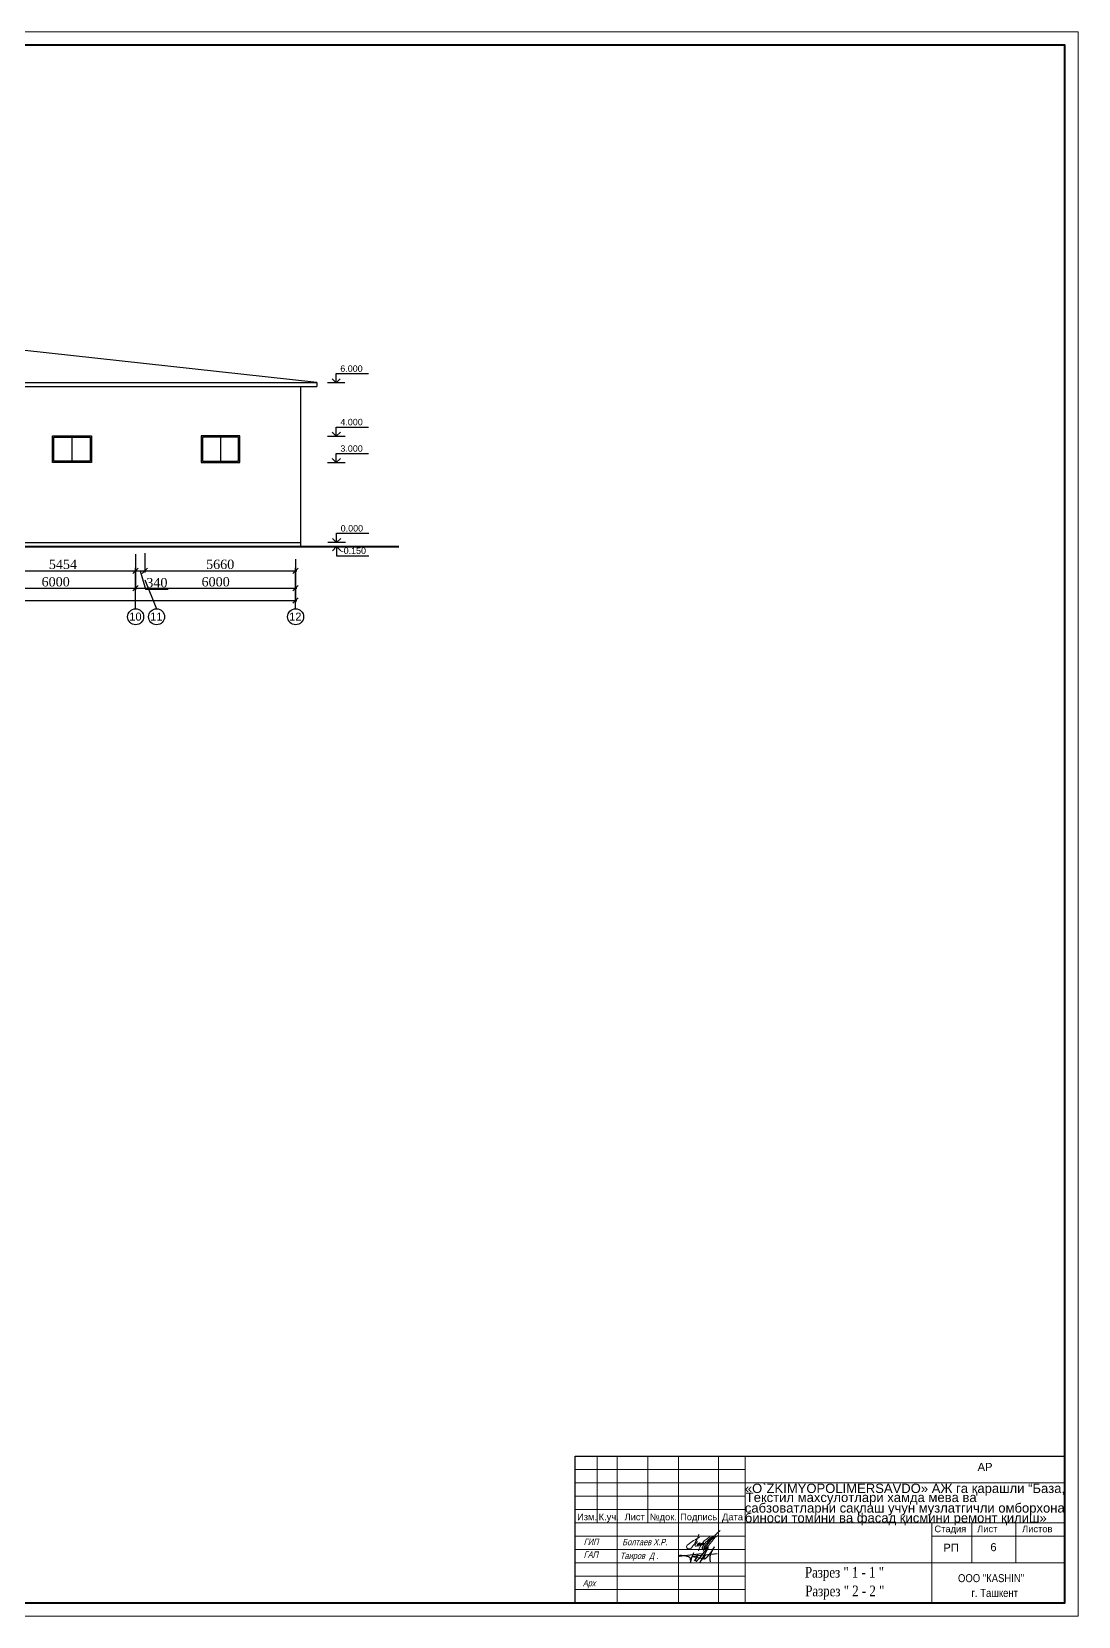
# Model space of a CAD drawing. Header units: millimetres. Extents: x 72928 to 1386960, y 320086 to 445536.
# Drawn here: x 1145577 to 1184832, y 367986 to 427386 of the extents above; entities that cross this region are included whole.
import ezdxf

# ---------------------------------------------------------------- set-up
doc = ezdxf.new("R2010")
doc.units = ezdxf.units.MM
doc.layers.get('Defpoints').update_dxf_attribs({"color": 140})
doc.layers.add('ђЂЊЉЂ', color=7, linetype='Continuous')
doc.styles.add('Fayz', font='times.ttf', dxfattribs={"width": 0.8, "oblique": 1})
doc.styles.add('ira', font='arial.ttf', dxfattribs={"height": 3})
doc.styles.add('J~stule', font='dutch.ttf')
doc.dimstyles.new('J~style', dxfattribs={"dimscale": 100, "dimtxt": 3.5, "dimasz": 2, "dimexe": 0.55, "dimexo": 0.725, "dimtad": 1, "dimdec": 0, "dimdsep": 46, "dimtxsty": 'J~stule', "dimblk": 'OBLIQUE', "dimcen": 2, "dimdle": 0.5, "dimadec": 0, "dimazin": 0, "dimtfac": 1, "dimtdec": 0, "dimtmove": 0, "dimatfit": 3, "dimfxl": 1, "dimarcsym": 0})

# ---------------------------------------------------------------- blocks, each defined once
blk = doc.blocks.new('_Oblique')
at = {"color": 0, "linetype": 'ByBlock', "lineweight": -2}
blk.add_line((-0.5, -0.5), (0.5, 0.5), dxfattribs=at)
blk = doc.blocks.new('*D130')
at = {"color": 0, "lineweight": -2, "transparency": 16777216}
for p, q in [((1107478, 406451), (1107478, 406005)), ((1155478, 406451), (1155478, 406005)), ((1107428, 406060), (1155528, 406060))]:
    blk.add_line(p, q, dxfattribs=at)
at = {"layer": 'Defpoints', "color": 0, "transparency": 16777216}
for p in [(1107478, 406523), (1155478, 406523), (1155478, 406060)]:
    blk.add_point(p, dxfattribs=at)
at = {"color": 0, "lineweight": -2, "transparency": 16777216, "xscale": 200, "yscale": 200, "zscale": 200, "rotation": 180}
blk.add_blockref('_Oblique', (1107478, 406060), dxfattribs=at)
at = {"color": 0, "lineweight": -2, "transparency": 16777216, "xscale": 200, "yscale": 200, "zscale": 200}
blk.add_blockref('_Oblique', (1155478, 406060), dxfattribs=at)
at = {"color": 0, "transparency": 16777216, "insert": (1131478, 406302), "char_height": 350, "attachment_point": 5, "style": 'J~stule'}
blk.add_mtext('48000', dxfattribs=at)
blk = doc.blocks.new('*D124')
at = {"color": 0, "lineweight": -2, "transparency": 16777216}
for p, q in [((1149477, 407495), (1149477, 406468)), ((1143477, 407221), (1143477, 406468)), ((1143427, 406523), (1149527, 406523))]:
    blk.add_line(p, q, dxfattribs=at)
at = {"layer": 'Defpoints', "color": 0, "transparency": 16777216}
for p in [(1149477, 407568), (1143477, 407293), (1149477, 406523)]:
    blk.add_point(p, dxfattribs=at)
at = {"color": 0, "lineweight": -2, "transparency": 16777216, "xscale": 200, "yscale": 200, "zscale": 200, "rotation": 180}
blk.add_blockref('_Oblique', (1143477, 406523), dxfattribs=at)
at = {"color": 0, "lineweight": -2, "transparency": 16777216, "xscale": 200, "yscale": 200, "zscale": 200}
blk.add_blockref('_Oblique', (1149477, 406523), dxfattribs=at)
at = {"color": 0, "transparency": 16777216, "insert": (1146477, 406764), "char_height": 350, "attachment_point": 5, "style": 'J~stule'}
blk.add_mtext('6000', dxfattribs=at)
blk = doc.blocks.new('*D14')
at = {"color": 0, "lineweight": -2, "transparency": 16777216}
for p, q in [((1149477, 407495), (1149477, 406468)), ((1155477, 407413), (1155477, 406468)), ((1149427, 406523), (1155527, 406523))]:
    blk.add_line(p, q, dxfattribs=at)
at = {"layer": 'Defpoints', "color": 0, "transparency": 16777216}
for p in [(1149477, 407568), (1155477, 407486), (1155477, 406523)]:
    blk.add_point(p, dxfattribs=at)
at = {"color": 0, "lineweight": -2, "transparency": 16777216, "xscale": 200, "yscale": 200, "zscale": 200, "rotation": 180}
blk.add_blockref('_Oblique', (1149477, 406523), dxfattribs=at)
at = {"color": 0, "lineweight": -2, "transparency": 16777216, "xscale": 200, "yscale": 200, "zscale": 200}
blk.add_blockref('_Oblique', (1155477, 406523), dxfattribs=at)
at = {"color": 0, "transparency": 16777216, "insert": (1152477, 406764), "char_height": 350, "attachment_point": 5, "style": 'J~stule'}
blk.add_mtext('6000', dxfattribs=at)
blk = doc.blocks.new('*D20')
at = {"color": 0, "lineweight": -2, "transparency": 16777216}
for p, q in [((1144023, 407950), (1144023, 407118)), ((1149477, 407795), (1149477, 407118)), ((1143973, 407173), (1149527, 407173))]:
    blk.add_line(p, q, dxfattribs=at)
at = {"layer": 'Defpoints', "color": 0, "transparency": 16777216}
for p in [(1144023, 408023), (1149477, 407868), (1149477, 407173)]:
    blk.add_point(p, dxfattribs=at)
at = {"color": 0, "lineweight": -2, "transparency": 16777216, "xscale": 200, "yscale": 200, "zscale": 200, "rotation": 180}
blk.add_blockref('_Oblique', (1144023, 407173), dxfattribs=at)
at = {"color": 0, "lineweight": -2, "transparency": 16777216, "xscale": 200, "yscale": 200, "zscale": 200}
blk.add_blockref('_Oblique', (1149477, 407173), dxfattribs=at)
at = {"color": 0, "transparency": 16777216, "insert": (1146750, 407418), "char_height": 350, "attachment_point": 5, "style": 'J~stule'}
blk.add_mtext('5454', dxfattribs=at)
blk = doc.blocks.new('*D21')
at = {"color": 0, "lineweight": -2, "transparency": 16777216}
for p, q in [((1149477, 407795), (1149477, 407118)), ((1149817, 407837), (1149817, 407118)), ((1149427, 407173), (1149867, 407173)), ((1149647, 407173), (1149852, 406489)), ((1149852, 406489), (1150694, 406489))]:
    blk.add_line(p, q, dxfattribs=at)
at = {"layer": 'Defpoints', "color": 0, "transparency": 16777216}
for p in [(1149477, 407868), (1149817, 407909), (1149817, 407173)]:
    blk.add_point(p, dxfattribs=at)
at = {"color": 0, "lineweight": -2, "transparency": 16777216, "xscale": 200, "yscale": 200, "zscale": 200, "rotation": 180}
blk.add_blockref('_Oblique', (1149477, 407173), dxfattribs=at)
at = {"color": 0, "lineweight": -2, "transparency": 16777216, "xscale": 200, "yscale": 200, "zscale": 200}
blk.add_blockref('_Oblique', (1149817, 407173), dxfattribs=at)
at = {"color": 0, "transparency": 16777216, "insert": (1150273, 406730), "char_height": 350, "attachment_point": 5, "style": 'J~stule'}
blk.add_mtext('340', dxfattribs=at)
blk = doc.blocks.new('*D22')
at = {"color": 0, "lineweight": -2, "transparency": 16777216}
for p, q in [((1149817, 407837), (1149817, 407118)), ((1155477, 407609), (1155477, 407118)), ((1149767, 407173), (1155527, 407173))]:
    blk.add_line(p, q, dxfattribs=at)
at = {"layer": 'Defpoints', "color": 0, "transparency": 16777216}
for p in [(1149817, 407909), (1155477, 407681), (1155477, 407173)]:
    blk.add_point(p, dxfattribs=at)
at = {"color": 0, "lineweight": -2, "transparency": 16777216, "xscale": 200, "yscale": 200, "zscale": 200, "rotation": 180}
blk.add_blockref('_Oblique', (1149817, 407173), dxfattribs=at)
at = {"color": 0, "lineweight": -2, "transparency": 16777216, "xscale": 200, "yscale": 200, "zscale": 200}
blk.add_blockref('_Oblique', (1155477, 407173), dxfattribs=at)
at = {"color": 0, "transparency": 16777216, "insert": (1152647, 407418), "char_height": 350, "attachment_point": 5, "style": 'J~stule'}
blk.add_mtext('5660', dxfattribs=at)
blk = doc.blocks.new('fhdfghf')
at = {"color": 5, "lineweight": 20}
blk.add_line((664280, -199007, -14), (664210, -199108, -14), dxfattribs=at)
for centre, radius, start, end in [((665360, -200861, -14), 2253, 116.52499, 129.39953), ((663150, -198412, -14), 1223, 319.465, 345.13222), ((665091, -199543, -14), 789, 115.62125, 166.41289), ((665482, -199822, -14), 1184, 126.22001, 150.11417), ((667650, -201327, -14), 3722, 132.67819, 148.13498), ((666784, -200665, -14), 2676, 135.4958, 147.17844), ((660730, -195797, -14), 5196, 318.6511, 323.48771), ((665234, -199150, -14), 419, 117.72591, 141.49444), ((663973, -199211, -14), 102, 115.60321, 197.52976), ((663964, -199145, -14), 131, 228.12548, 331.88384), ((664258, -199149, -14), 63.1, 140.30017, 221.08227), ((664303, -199184, -14), 47.6, 124.86592, 181.7353), ((664387, -199157, -14), 112, 104.09821, 173.48119), ((664061, -198796, -14), 409, 301.62839, 317.30708), ((664304, -199134, -14), 30.6, 199.47047, 297.42016), ((664222, -198955, -14), 228, 294.9657, 331.78019), ((664386, -199103, -14), 47.3, 230.28369, 302.13672), ((664347, -199062, -14), 18.5, 323.16135, 47.56506), ((664453, -199112, -14), 18.7, 151.33638, 325.71884), ((664538, -199262, -14), 86.9, 159.66949, 162.70652), ((665071, -199693, -14), 830, 130.33093, 136.57434), ((664516, -199105, -14), 24, 157.93366, 322.14584), ((664556, -199250, -14), 37.2, 153.64696, 295.56335), ((664604, -199274, -14), 91.5, 139.06414, 153.56741), ((664456, -199098, -14), 219, 302.00002, 323.63443), ((664699, -199257, -14), 71.4, 150.63485, 202.47397)]:
    blk.add_arc(centre, radius, start, end, dxfattribs=at)
at = {"color": 5}
for centre, radius, start, end in [((664817, -198912, -14), 57, 48.03481, 133.19568), ((664817, -198912, -14), 57, 321.80716, 323.5871), ((664605, -199261, -14), 277, 133.44316, 153.71279), ((664418, -199065, -14), 5.37, 20.55043, 127.12834), ((664493, -199251, -14), 41.1, 159.02865, 264.31921), ((664469, -199173, -14), 121, 279.65503, 322.38926)]:
    blk.add_arc(centre, radius, start, end, dxfattribs=at)
blk = doc.blocks.new('hfgjfj')
at = {"color": 5}
for p, q in [((665018, -199469, -14), (664098, -199571, -14)), ((664098, -199571, -14), (664547, -199648, -14)), ((664518, -199405, -14), (664330, -199647, -14)), ((664375, -199772, -14), (664698, -199224, -14)), ((664698, -199224, -14), (664518, -199405, -14)), ((664573, -199518, -14), (664523, -199598, -14)), ((664168, -199728, -14), (664208, -199682, -14)), ((664330, -199647, -14), (664274, -199719, -14))]:
    blk.add_line(p, q, dxfattribs=at)
for centre, radius, start, end in [((663681, -200296, -14), 765, 80.74917, 98.77163), ((663589, -199533, -14), 25.4, 195.37878, 273.8454), ((683781, -375645, -14), 177240, 96.26802, 96.54112), ((663775, -199926, -14), 386, 57.49465, 85.66489), ((665794, -200195, -14), 1832, 155.33856, 167.762), ((663049, -199001, -14), 1345, 329.55013, 338.11727), ((664465, -199629, -14), 235, 143.93274, 183.58341), ((664284, -199499, -14), 13, 347.87873, 134.53888), ((667480, -201984, -14), 3812, 139.68572, 144.53185), ((663824, -198697, -14), 1203, 308.33184, 335.92367), ((665310, -199648, -14), 570, 155.28531, 192.31287), ((663922, -199679, -14), 98.8, 346.77694, 52.84546), ((664239, -199701, -14), 39.4, 127.56812, 331.95321), ((664577, -199631, -14), 63.2, 148.96163, 194.99001), ((664537, -199599, -14), 53.2, 246.62258, 307.87123)]:
    blk.add_arc(centre, radius, start, end, dxfattribs=at)

msp = doc.modelspace()

# ---------------------------------------------------------------- linework, layer by layer
for p, q in [((1156277, 414232.4), (1131277.4, 416972.6)), ((1144025.8, 414232.4), (1156277, 414232.4)), ((1144025.8, 414082.4), (1156277, 414082.4)), ((1155677, 408082.4), (1155677, 414082.4)), ((1156277, 414232.4), (1156277, 414082.4)), ((1156999.8, 414226.8), (1156847.6, 414379.1)), ((1156999.8, 414568.1), (1158205.4, 414568.1)), ((1156999.8, 414226.8), (1156999.8, 414568.1)), ((1156999.8, 414226.8), (1157152, 414379.1)), ((1157003, 412223.5), (1156850.8, 412375.7)), ((1157003, 412564.8), (1158208.6, 412564.8)), ((1157003, 412223.5), (1157003, 412564.8)), ((1157003, 412223.5), (1157155.2, 412375.7)), ((1147089.2, 412182.4), (1147089.2, 411282.4)), ((1152659.4, 412182.4), (1152659.4, 411282.4)), ((1157003.1, 411231.8), (1156850.9, 411384.1)), ((1157003.1, 411573.1), (1158208.7, 411573.1)), ((1157003.1, 411231.8), (1157003.1, 411573.1)), ((1157003.1, 411231.8), (1157155.3, 411384.1)), ((1143425.8, 408232.4), (1155677, 408232.4)), ((1157014.1, 408240.8), (1156861.9, 408393.1)), ((1157014.1, 408082.4), (1156861.9, 407930.2)), ((1157014.1, 408582.1), (1158219.7, 408582.1)), ((1157014.1, 408240.8), (1157014.1, 408582.1)), ((1157014.1, 408240.8), (1157166.3, 408393.1)), ((1157014.1, 408082.4), (1157014.1, 407741.1)), ((1157014.1, 408082.4), (1157166.3, 407930.2)), ((1157014.1, 407741.1), (1158219.7, 407741.1)), ((1149477, 405752.8), (1149477, 407293.4)), ((1149477, 405752.8), (1149477, 407293.4)), ((1155477, 405752.8), (1155477, 407293.4)), ((1149817.5, 406837.1), (1150262.5, 405752.8))]:
    msp.add_line(p, q)
at = {"lineweight": 40}
msp.add_line((1105779.4, 408082.4), (1159344.7, 408082.4), dxfattribs=at)
at = {"lineweight": 20}
for p, q in [((1166789.3, 373986.1), (1166789.3, 371486.1)), ((1168682.2, 373986.1), (1168682.2, 371486.1))]:
    msp.add_line(p, q, dxfattribs=at)
msp.add_lwpolyline([(1080732.2, 367986.1), (1184832.2, 367986.1), (1184832.2, 427386.1), (1080732.2, 427386.1)], close=True, dxfattribs=at)
at = {"lineweight": 40}
msp.add_lwpolyline([(1082732.2, 368486.1), (1184332.2, 368486.1), (1184332.2, 426886.1), (1082732.2, 426886.1)], close=True, dxfattribs=at)
at = {"const_width": 50}
for points in [[(1157332.9, 414226.8), (1156666.7, 414226.8)], [(1157336.1, 412223.5), (1156669.9, 412223.5)], [(1157336.2, 411231.8), (1156670, 411231.8)], [(1157347.2, 408240.8), (1156681, 408240.8)], [(1157347.2, 408082.4), (1156681, 408082.4)]]:
    msp.add_lwpolyline(points, dxfattribs=at)
for points in [[(1147815.9, 411232.4), (1146362.5, 411232.4), (1146362.5, 412232.4), (1147815.9, 412232.4)], [(1147765.9, 411282.4), (1146412.5, 411282.4), (1146412.5, 412182.4), (1147765.9, 412182.4)], [(1151932.7, 411232.4), (1153386.1, 411232.4), (1153386.1, 412232.4), (1151932.7, 412232.4)], [(1151982.7, 411282.4), (1153336.1, 411282.4), (1153336.1, 412182.4), (1151982.7, 412182.4)]]:
    msp.add_lwpolyline(points, close=True)
at = {"lineweight": 30}
msp.add_lwpolyline([(1165965.7, 368486.1), (1165965.7, 373986.1), (1184332.2, 373986.1)], dxfattribs=at)
for centre in [(1149477, 405452.8), (1150262.5, 405452.8), (1155477, 405452.8)]:
    msp.add_circle(centre, 300)
at = {"layer": 'ђЂЊЉЂ', "color": 7, "linetype": 'Continuous', "lineweight": 20}
for p, q in [((1165965.7, 373986.1), (1184332.2, 373986.1)), ((1169832.2, 373986.1), (1169832.2, 371986.1)), ((1171332.2, 373986.1), (1171332.2, 368486.1)), ((1172332.2, 373986.1), (1172332.2, 368486.1)), ((1172332.2, 373486.1), (1165965.7, 373486.1)), ((1172332.2, 372986.1), (1165965.7, 372986.1)), ((1172332.2, 372486.1), (1165965.7, 372486.1)), ((1169832.2, 372486.1), (1169832.2, 368486.1)), ((1184332.2, 372986.1), (1172332.2, 372986.1)), ((1172332.2, 371986.1), (1165965.7, 371986.1)), ((1172332.2, 371486.1), (1165965.7, 371486.1)), ((1184332.2, 371486.1), (1172332.2, 371486.1)), ((1179332.2, 368486.1), (1179332.2, 371486.1)), ((1180832.2, 371486.1), (1180832.2, 369986.1)), ((1182487.6, 371486.1), (1182487.6, 369986.1)), ((1182487.6, 371486.1), (1182487.6, 369986.1)), ((1172332.2, 370986.1), (1165965.7, 370986.1)), ((1184332.2, 370986.1), (1179332.2, 370986.1)), ((1172332.2, 370486.1), (1165965.7, 370486.1)), ((1172332.2, 369986.1), (1165965.7, 369986.1)), ((1172332.2, 369486.1), (1165965.7, 369486.1)), ((1184332.2, 369986.1), (1172332.2, 369986.1)), ((1172332.2, 368986.1), (1165965.7, 368986.1))]:
    msp.add_line(p, q, dxfattribs=at)
at = {"layer": 'ђЂЊЉЂ', "linetype": 'Continuous', "lineweight": 20}
msp.add_line((1167532.2, 373986.1), (1167532.2, 368486.1), dxfattribs=at)

# ---------------------------------------------------------------- block references
at = {"lineweight": 30}
for name in ['fhdfghf', 'hfgjfj']:
    msp.add_blockref(name, (506267.9, 569792.8, 14.3), dxfattribs=at)

# ---------------------------------------------------------------- texts
at = {"lineweight": 20, "style": 'ira'}
for s, p in [('6.000', (1157152.3, 414635.9)), ('4.000', (1157155.4, 412632.6)), ('3.000', (1157155.5, 411641)), ('0.000', (1157166.5, 408650)), ('-0.150', (1157166.5, 407811.1))]:
    msp.add_text(s, height=240, dxfattribs=at).set_placement(p)
at = {"style": 'ira'}
for s, p in [('«O`ZKIMYOPOLIMERSAVDO» АЖ га қарашли “База,', (1172324.4, 372608.5)), ('Текстил махсулотлари хамда мева ва ', (1172358.8, 372268.9)), ('сабзоватларни сақлаш учун музлатгичли омборхона', (1172324.4, 371874.2)), ('биноси томини ва фасад қисмини ремонт қилиш»', (1172324.4, 371502.1))]:
    msp.add_text(s, height=350, dxfattribs=at).set_placement(p)
at = {"style": 'ira', "width": 0.85}
for s, p in [('OOO "КАSHIN"', (1180319.8, 369266.8)), ('г. Ташкент', (1180825.1, 368711.9))]:
    msp.add_text(s, height=300, dxfattribs=at).set_placement(p)
at = {"lineweight": 20, "char_height": 400, "attachment_point": 1, "style": 'Fayz'}
for s, insert in [('Разрез " 1 - 1 "', (1174575, 369837.5)), ('Разрез " 2 - 2 "', (1174587, 369137.5))]:
    msp.add_mtext(s, dxfattribs=dict(at, insert=insert))
at = {"layer": 'ђЂЊЉЂ', "color": 7, "style": 'ira'}
for s, p in [('10', (1149234.1, 405310.1)), ('11', (1150019.6, 405310.1)), ('12', (1155230.7, 405310.1))]:
    msp.add_text(s, height=300, dxfattribs=at).set_placement(p)
at = {"layer": 'ђЂЊЉЂ', "color": 7, "linetype": 'Continuous', "lineweight": 20, "style": 'ira'}
for s, height, p in [('АР', 300, (1181054.8, 373436)), ('Изм.', 250, (1166033.2, 371585.9)), ('К.уч.', 250, (1166843, 371585.9)), ('Лист', 250, (1167812.3, 371585.9)), ('№док.', 250, (1168754.6, 371585.9)), ('Подпись', 250, (1169896.6, 371585.9)), ('Дата', 250, (1171469.7, 371585.9)), ('Стадия', 250, (1179434.4, 371138.4)), ('Лист', 250, (1181037.5, 371138.4)), ('Лист', 250, (1181037.5, 371138.4)), ('Листов', 250, (1182723.6, 371138.4)), ('Листов', 250, (1182723.6, 371138.4)), ('РП', 300, (1179770.7, 370408.7)), ('РП', 300, (1179770.7, 370408.7)), ('6', 300, (1181534.3, 370428.2))]:
    msp.add_text(s, height=height, dxfattribs=at).set_placement(p)
at = {"layer": 'ђЂЊЉЂ', "color": 7, "linetype": 'Continuous', "lineweight": 20, "style": 'ira', "oblique": 15, "width": 0.8}
for s, p in [('ГИП', (1166280.8, 370657.9)), ('Болтаев Х.Р.', (1167724.7, 370646.8)), ('ГАП', (1166278.2, 370177.7)), ('Таиров  Д .', (1167639.1, 370135.3)), ('Арх', (1166244.2, 369108.5))]:
    msp.add_text(s, height=240, dxfattribs=at).set_placement(p)

# ---------------------------------------------------------------- dimensions: what is measured, and where the dimension line sits
for base, p1, p2, picture, middle in [((1149477, 406523.1), (1143477.3, 407293.4), (1149477, 407567.7), '*D124', (1146477.1, 406764.1)), ((1149477, 407173.3), (1144022.7, 408022.9), (1149477, 407867.9), '*D20', (1146749.9, 407418)), ((1149816.5319, 407173.2534), (1149476.9639, 407867.9017), (1149816.5319, 407909.3507), '*D21', (1149914.5403, 406729.9646)), ((1155477, 406523.1), (1149477, 407567.7), (1155477, 407485.6), '*D14', (1152477, 406764.1)), ((1155476.9639, 407173.2534), (1149816.5319, 407909.3507), (1155476.9639, 407681.1335), '*D22', (1152646.7479, 407418.035))]:
    dim = msp.add_linear_dim(base=base, p1=p1, p2=p2, dimstyle='J~style', override={"dimtmove": 1})
    dim.commit()
    dim.dimension.update_dxf_attribs({"geometry": picture, "text_midpoint": middle})
dim = msp.add_linear_dim(base=(1155478, 406060.4), p1=(1107477.8, 406523.1), p2=(1155478, 406523.1), dimstyle='J~style')
dim.commit()
dim.dimension.update_dxf_attribs({"geometry": '*D130', "text_midpoint": (1131477.9, 406301.7)})

doc.saveas('drawing.dxf')
